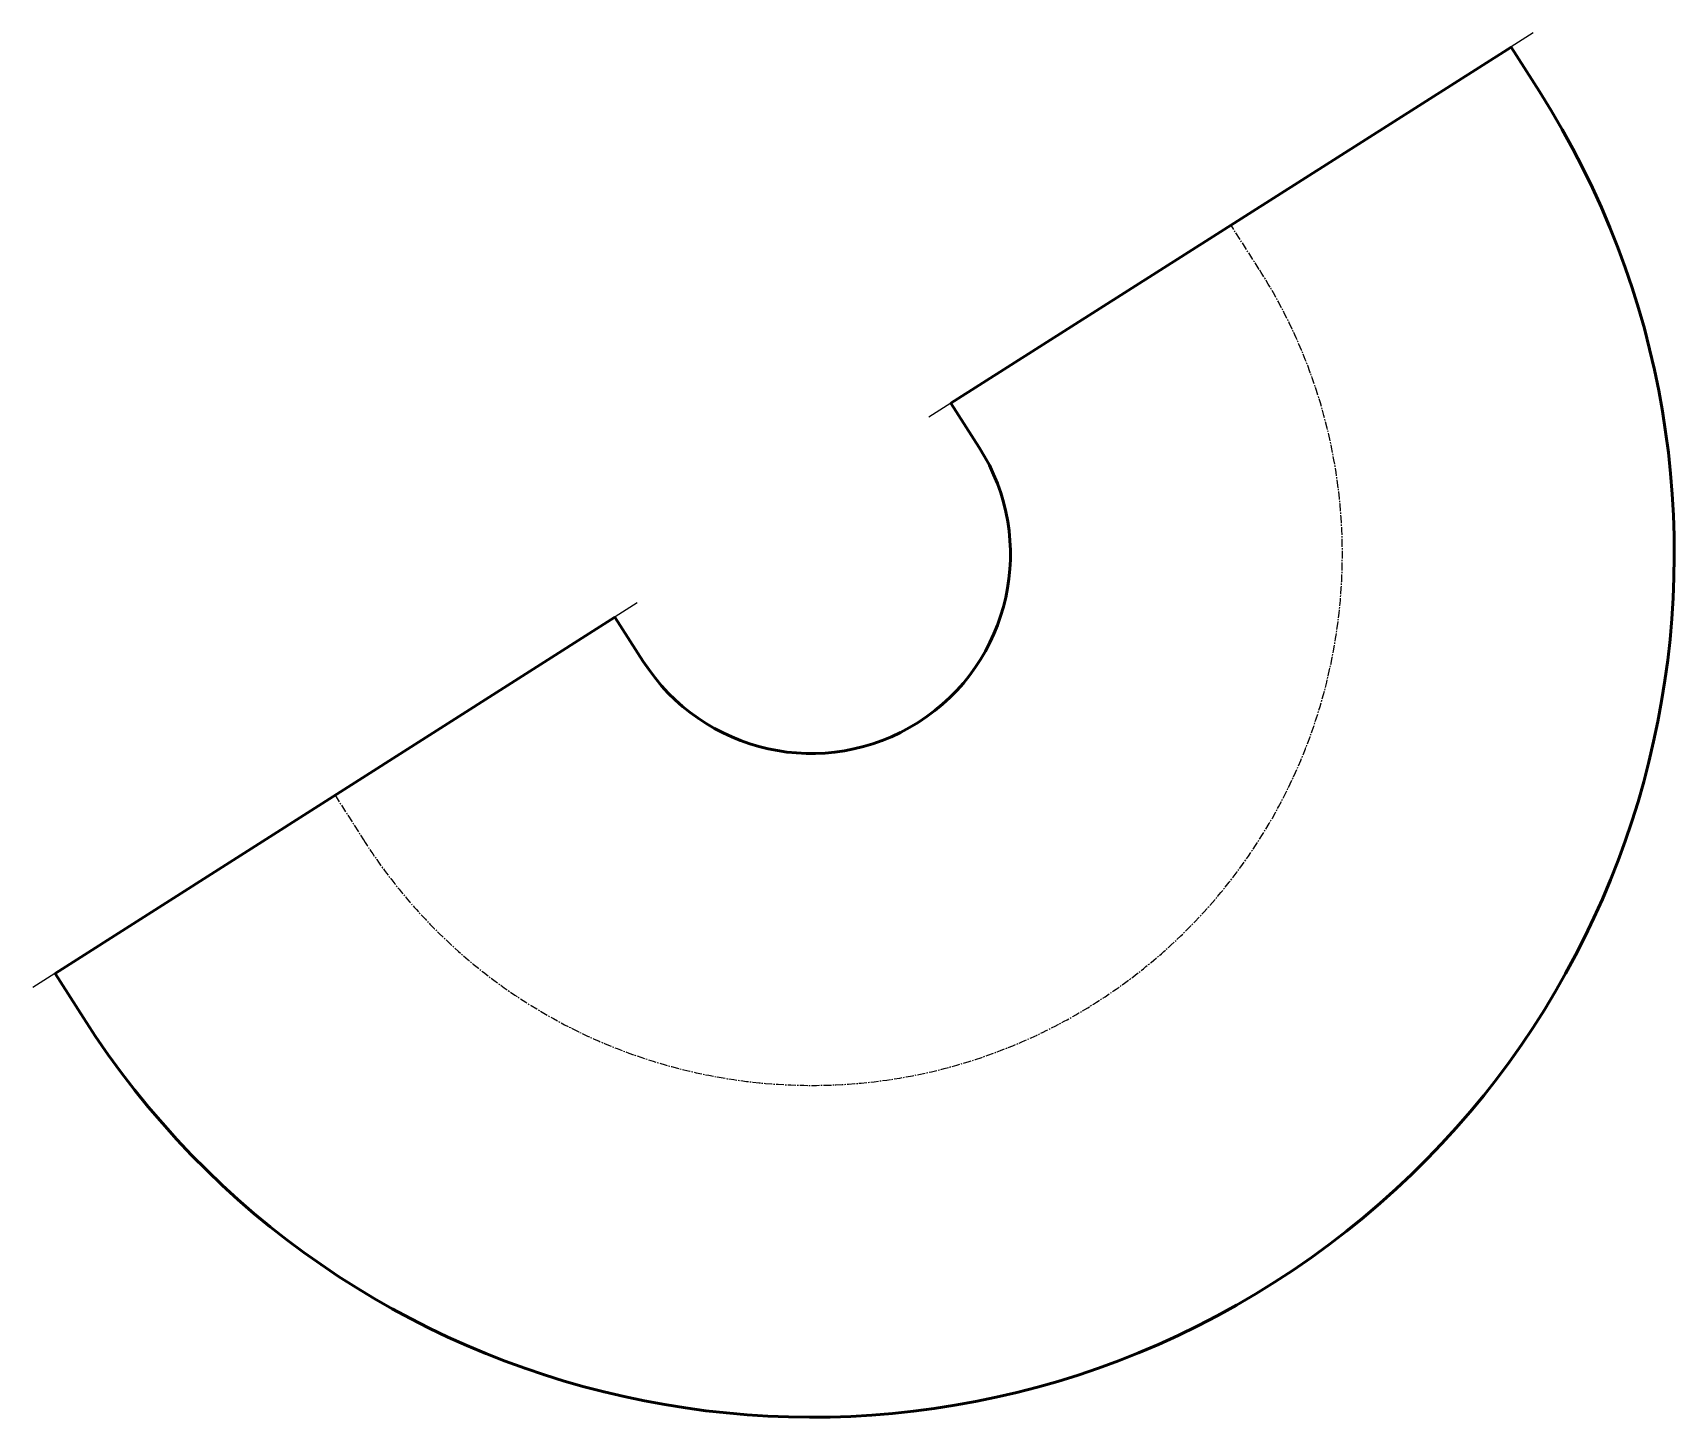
# Model space of a CAD drawing. Extents: x -314896780 to 410892, y -604568922 to 1555970.
# Drawn here: x -788226 to -786668, y 1554656 to 1555970 of the extents above; entities that cross this region are included whole.
import ezdxf

# ---------------------------------------------------------------- set-up
doc = ezdxf.new("R2010")
doc.units = 0
doc.header["$LTSCALE"] = 10
doc.header["$MEASUREMENT"] = 0
doc.linetypes.add('车库-B0$0$CENTER2', pattern=[1.125, 0.75, -0.125, 0.125, -0.125])
for name, color, linetype in [('看线', 241, 'Continuous'), ('车库-B0$0$DUCT-排风中心线', 5, '车库-B0$0$CENTER2'), ('车库-B0$0$DUCT-排风法兰', 2, 'Continuous')]:
    doc.layers.add(name, color=color, linetype=linetype)
doc.layers.add('车库-B0$0$DUCT-排风管', color=31, linetype='Continuous', lineweight=50)
doc.layers.add('车库-B0$0$DUCT-排风管端线', color=2, linetype='Continuous', lineweight=50)

# ---------------------------------------------------------------- blocks, each defined once
blk = doc.blocks.new('车库-B0')
at = {"layer": '车库-B0$0$DUCT-排风中心线'}
for p, q in [((-787061.5, 1555745.6), (-787088.3, 1555787.8)), ((-787938.7, 1555246.6), (-787911.8, 1555204.4))]:
    blk.add_line(p, q, dxfattribs=at)
blk.add_arc((-787486.7, 1555475.2), 504, 212.4932, 32.4591, dxfattribs=at)
at = {"layer": '车库-B0$0$DUCT-排风法兰'}
for p, q in [((-786801.5, 1555970.4), (-787375.2, 1555605.4)), ((-787652, 1555429.3), (-788225.5, 1555064))]:
    blk.add_line(p, q, dxfattribs=at)
at = {"layer": '车库-B0$0$DUCT-排风管'}
for p, q in [((-786795.7, 1555914.7), (-786822.5, 1555956.9)), ((-787354.1, 1555618.8), (-787327.3, 1555576.6)), ((-787646.1, 1555373.6), (-787673, 1555415.8)), ((-788204.4, 1555077.4), (-788177.5, 1555035.2))]:
    blk.add_line(p, q, dxfattribs=at)
for radius in [819, 189]:
    blk.add_arc((-787486.7, 1555475.2), radius, 212.4932, 32.4591, dxfattribs=at)
at = {"layer": '车库-B0$0$DUCT-排风管端线'}
for p, q in [((-786822.5, 1555956.9), (-787354.1, 1555618.8)), ((-788204.4, 1555077.4), (-787673, 1555415.8))]:
    blk.add_line(p, q, dxfattribs=at)

msp = doc.modelspace()

# ---------------------------------------------------------------- block references
at = {"layer": '看线'}
msp.add_blockref('车库-B0', (0, 0), dxfattribs=at)

doc.saveas('drawing.dxf')
